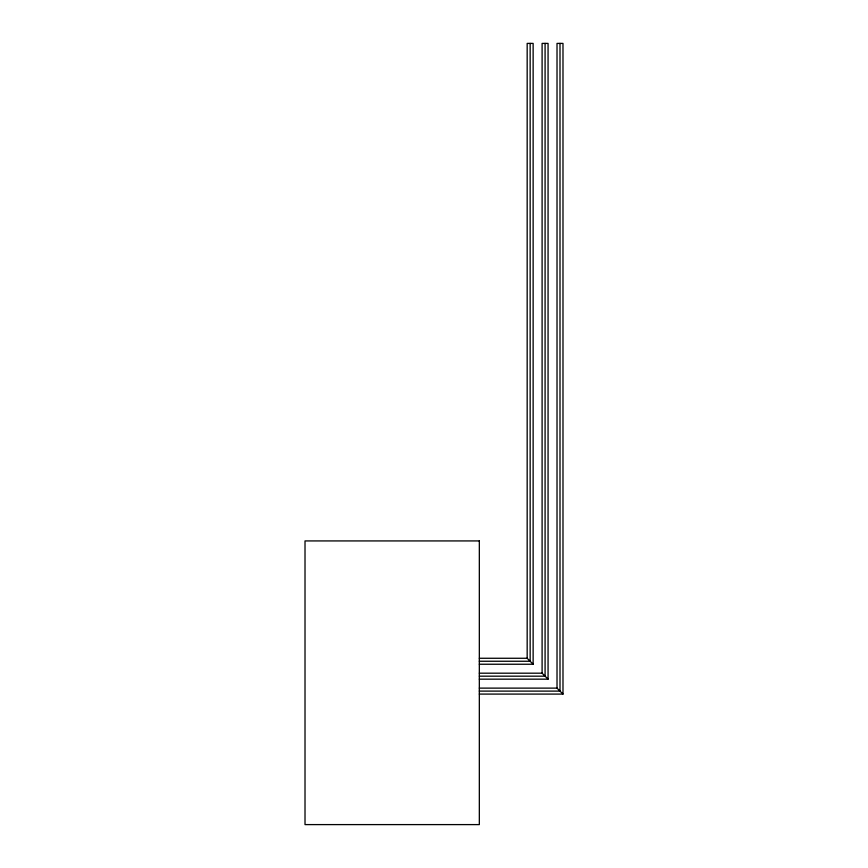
<?xml version="1.0" encoding="UTF-8"?>
<svg xmlns="http://www.w3.org/2000/svg" width="868" height="868" viewBox="0 0 868 868"><rect width="100%" height="100%" fill="white"/><g stroke="black" fill="none" stroke-linecap="round" stroke-linejoin="round"><path stroke-width="1.3" d="M479.331 658.269L527.169 658.269L533.136 664.237L479.331 664.237M479.331 661.253L530.153 661.253L530.153 43.4M479.331 673.188L542.099 673.188L548.066 679.167L479.331 679.167M479.331 676.183L545.082 676.183L545.082 43.4M479.331 688.118L557.017 688.118L562.985 694.085L479.331 694.085M479.331 691.102L560.001 691.102L560.001 43.4M562.985 694.085L562.985 43.4L557.017 43.4L557.017 688.118M548.066 679.167L548.066 43.4L542.099 43.4L542.099 673.188M533.136 664.237L533.136 43.4L527.169 43.4L527.169 658.269M479.331 540.927L305.015 540.927L305.015 824.6L479.331 824.6L479.331 540.927"/></g></svg>
